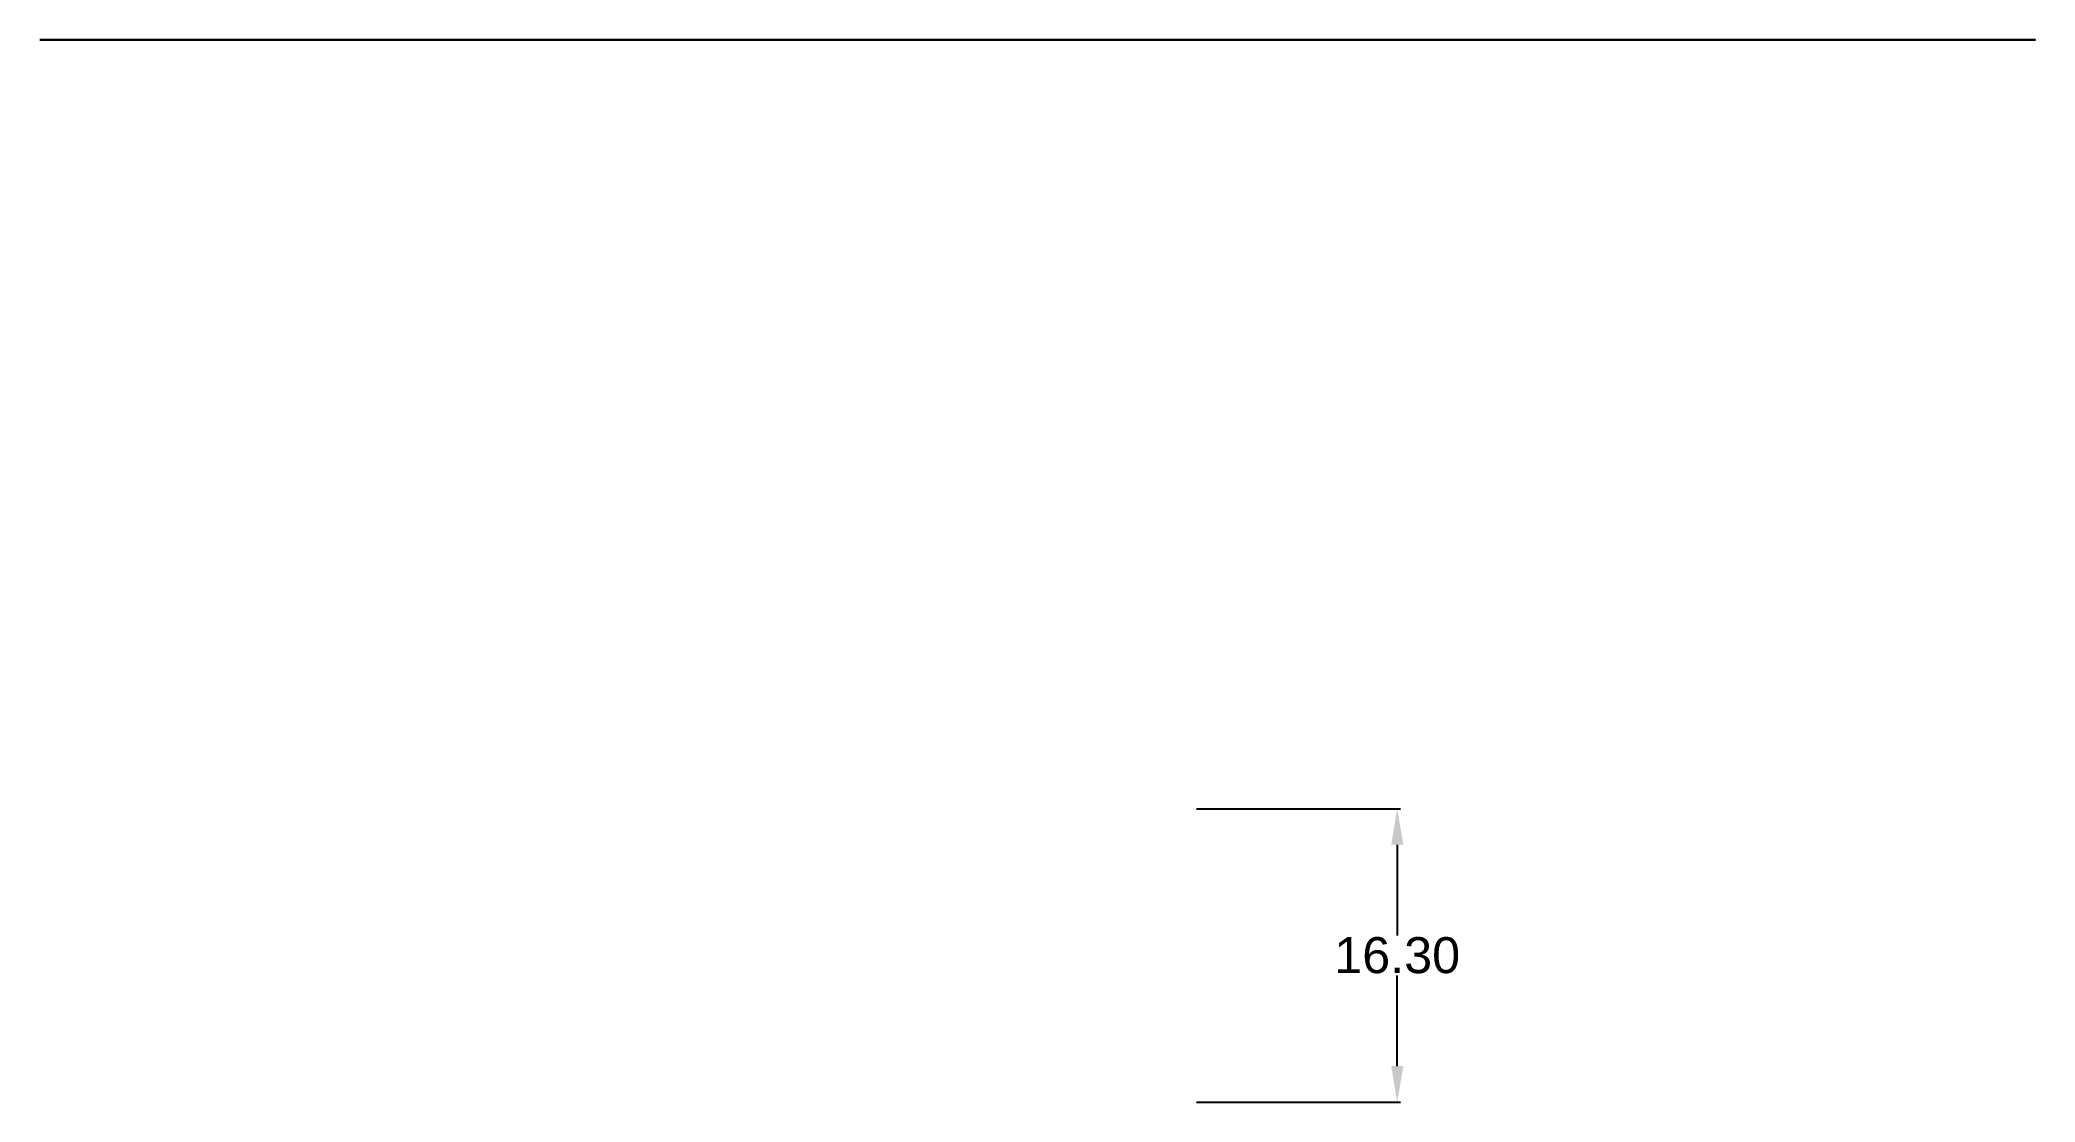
# Model space of a CAD drawing. Header units: inches. Extents: x -26 to 85, y 14 to 73.
import ezdxf

# ---------------------------------------------------------------- set-up
doc = ezdxf.new("R2010")
doc.units = ezdxf.units.IN
doc.header["$MEASUREMENT"] = 0
doc.layers.get('0').update_dxf_attribs({"lineweight": 25})
doc.layers.get('Defpoints').update_dxf_attribs({"lineweight": 25})
doc.styles.add('Annotative', font='arial.ttf')
doc.dimstyles.new('Medium', dxfattribs={"dimscale": 0, "dimtxt": 2, "dimasz": 2, "dimexe": 0.18, "dimexo": 0.0625, "dimgap": 0.09, "dimtad": 0, "dimtih": 1, "dimtoh": 1, "dimzin": 0, "dimdsep": 46, "dimtxsty": 'Annotative', "dimcen": 0.09, "dimclrd": 4, "dimclre": 4, "dimadec": 0, "dimazin": 0, "dimtfac": 1, "dimtofl": 0, "dimtmove": 0, "dimatfit": 3, "dimfxl": 1, "dimtolj": 1, "dimtzin": 0, "dimarcsym": 0})

# ---------------------------------------------------------------- blocks, each defined once
blk = doc.blocks.new('*D16')
at = {"color": 4, "lineweight": -2, "transparency": 16777216}
for p, q in [((38.36, 30.6), (49.68, 30.6)), ((49.5, 28.6), (49.5, 23.56)), ((49.5, 16.3), (49.5, 21.34)), ((38.36, 14.3), (49.68, 14.3))]:
    blk.add_line(p, q, dxfattribs=at)
at = {"color": 4, "transparency": 16777216}
for points in [[(49.17, 28.6), (49.84, 28.6), (49.5, 30.6)], [(49.17, 16.3), (49.84, 16.3), (49.5, 14.3)]]:
    blk.add_solid(points, dxfattribs=at)
at = {"layer": 'Defpoints', "color": 0, "transparency": 16777216}
for p in [(38.3, 30.6), (38.3, 14.3), (49.5, 14.3)]:
    blk.add_point(p, dxfattribs=at)
at = {"color": 0, "transparency": 16777216, "insert": (49.5, 22.45), "char_height": 2, "attachment_point": 5, "style": 'Annotative'}
blk.add_mtext('\\A1;16.30', dxfattribs=at)

msp = doc.modelspace()

# ---------------------------------------------------------------- linework, layer by layer
at = {"extrusion": (0, -1, 0), "elevation": -73.308}
for points in [[(-25.88, 26.022), (80.02, 31.003), (84.927, -73.34), (-20.973, -78.32)], [(80.02, 31.003), (50.146, 29.598), (50.669, 18.486), (80.542, 19.891)], [(80.542, 19.891), (50.535, 18.48), (50.953, 9.596), (80.96, 11.008)], [(80.96, 11.008), (50.993, 9.598), (51.369, 1.607), (81.336, 3.017)]]:
    msp.add_lwpolyline(points, close=True, dxfattribs=at)

# ---------------------------------------------------------------- texts
at = {"extrusion": (0, -1, 0), "char_height": 2, "attachment_point": 1, "text_direction": (0.998896, 0, 0.046979), "style": 'Annotative'}
for s, insert, width in [('Bench Vice Sliding Jaw', (51.707, 73.308, 7.507), 33.70502), ('Arup Bhowmik Pritom', (51.879, 73.308, 24.214), 27.9001), ('2025-2-60-330', (55.054, 73.308, 15.337), 27.9001)]:
    msp.add_mtext(s, dxfattribs=dict(at, insert=insert, width=width))

# ---------------------------------------------------------------- dimensions: what is measured, and where the dimension line sits
dim = msp.add_linear_dim(base=(49.505, 14.3, -36.8), p1=(38.3, 30.6, -36.8), p2=(38.3, 14.3, -36.8), angle=90, dimstyle='Medium')
dim.commit()
dim.dimension.update_dxf_attribs({"geometry": '*D16', "text_midpoint": (49.505, 22.45, -36.8)})

doc.saveas('drawing.dxf')
